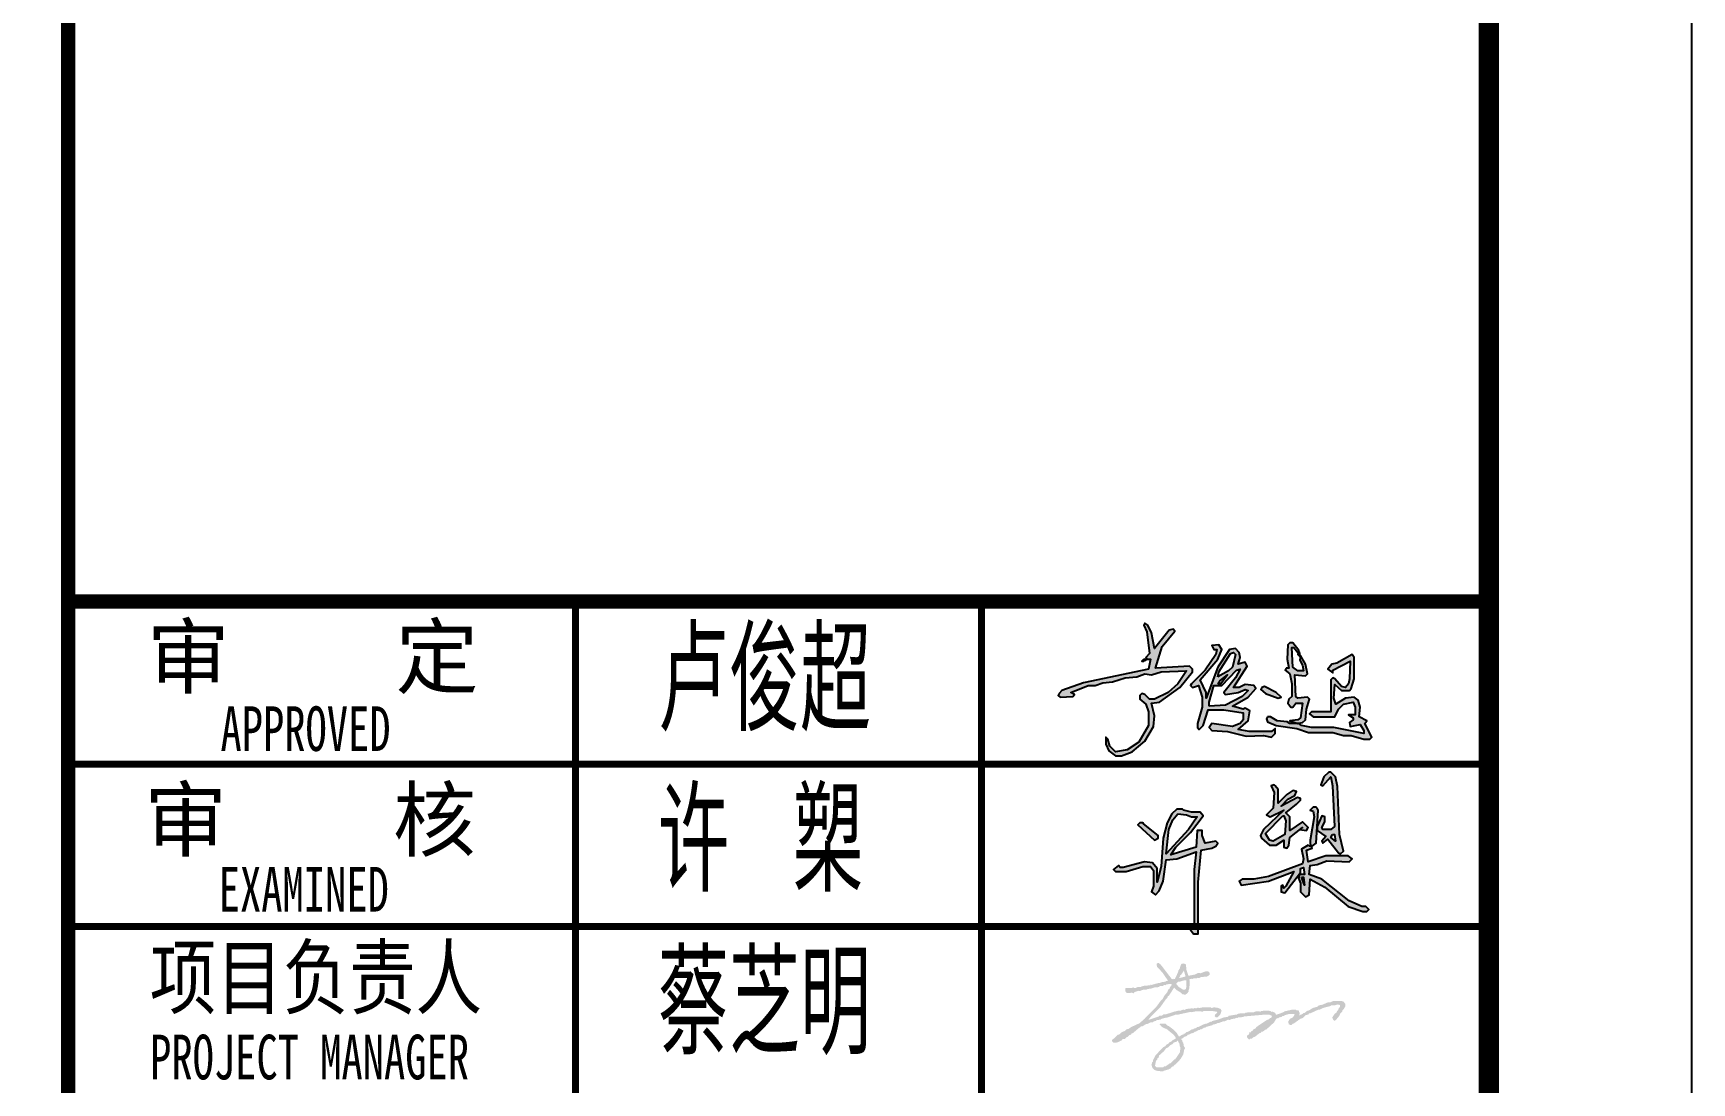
# Model space of a CAD drawing. Extents: x -812054 to 22247, y -644080 to 1003627.
# Drawn here: x -121712 to -117626, y -190255 to -187671 of the extents above; entities that cross this region are included whole.
import ezdxf

# ---------------------------------------------------------------- set-up
doc = ezdxf.new("R2010")
doc.units = 0
doc.header["$LTSCALE"] = 1000
doc.layers.get('0').update_dxf_attribs({"linetype": 'CONTINUOUS'})
doc.layers.get('DEFPOINTS').update_dxf_attribs({"linetype": 'CONTINUOUS'})
for name, color, linetype in [('-TK', 7, 'CONTINUOUS'), ('PUB_DIM', 3, 'CONTINUOUS'), ('图签文字', 4, 'CONTINUOUS')]:
    doc.layers.add(name, color=color, linetype=linetype)
doc.layers.add('图框', color=9, linetype='CONTINUOUS', lineweight=18)
doc.styles.add('_TCH_DIM_T3', font='SIMPLEX', dxfattribs={"width": 0.705882, "bigfont": 'GBCBIG'})
doc.styles.add('建筑图签-1', font='simhei.ttf', dxfattribs={"width": 0.7})
doc.styles.add('建筑图签-2', font='TXT.shx', dxfattribs={"width": 0.5, "bigfont": 'HZTXT.shx'})
doc.dimstyles.new('_TCH_ARCH&&50', dxfattribs={"dimtxt": 157.5, "dimasz": 50, "dimexe": 125, "dimexo": 150, "dimgap": 58.75, "dimtad": 1, "dimdec": 0, "dimzin": 0, "dimdsep": 46, "dimtxsty": '_TCH_DIM_T3', "dimblk": 'ARCHTICK', "dimcen": 0.09, "dimclrt": 7, "dimazin": 0, "dimtfac": 1, "dimtdec": 0, "dimtix": 1, "dimtmove": 2, "dimatfit": 3, "dimldrblk": 'ARCHTICK', "dimfxl": 1, "dimtolj": 1, "dimtzin": 0, "dimarcsym": 0})

# ---------------------------------------------------------------- blocks, each defined once
blk = doc.blocks.new('ljc')
at = {"linetype": 'Continuous'}
h = blk.add_hatch(color=0, dxfattribs=at)
h.paths.add_polyline_path([(2022.8, 1567.7), (2018.8, 1563.7), (2019.8, 1561.7), (2023.8, 1561.7), (2021.8, 1551.7), (1954.8, 1537.7), (1932.8, 1529.7), (1929.8, 1526.7), (1928.8, 1524.7), (1930.8, 1522.7), (1943.8, 1523.7), (1945.8, 1525.7), (1941.8, 1527.7), (1959.8, 1534.7), (1966.8, 1534.7), (1974.8, 1537.7), (1984.8, 1538.7), (1997.8, 1542.7), (2009.8, 1543.7), (2017.8, 1546.7), (2024.8, 1545.7), (2034.8, 1548.7), (2060.8, 1549.7), (2051.8, 1536.7), (2041.8, 1527.7), (2027.8, 1520.7), (2022.8, 1520.7), (2017.8, 1525.7), (2014.8, 1526.7), (2012.8, 1524.7), (2012.8, 1520.7), (2018.8, 1515.7), (2021.8, 1507.7), (2021.8, 1493.7), (2011.8, 1476.7), (1999.8, 1468.7), (1987.8, 1466.7), (1981.8, 1472.7), (1979.8, 1479.7), (1977.8, 1481.7), (1977.8, 1474.7), (1980.8, 1467.7), (1987.8, 1462.7), (1993.8, 1462.7), (2004.8, 1466.7), (2017.8, 1477.7), (2026.8, 1492.7), (2027.8, 1503.7), (2024.8, 1516.7), (2032.8, 1517.7), (2053.8, 1532.7), (2066.8, 1548.7), (2066.8, 1551.7), (2063.8, 1554.7), (2028.8, 1552.7), (2035.8, 1574.7), (2048.8, 1590.7), (2046.8, 1592.7), (2042.8, 1591.7), (2027.8, 1572.7), (2024.8, 1588.7), (2020.8, 1596.7), (2017.8, 1598.7), (2016.8, 1596.7), (2019.8, 1589.7)])
h.paths.add_polyline_path([(2080.8, 1521.7), (2080.8, 1527.7), (2074.8, 1540.7), (2092.8, 1561.7), (2096.8, 1571.7), (2093.8, 1576.7), (2086.8, 1575.7), (2088.8, 1571.7), (2091.8, 1571.7), (2090.8, 1566.7), (2079.8, 1550.7), (2065.8, 1536.7), (2064.8, 1534.7), (2066.8, 1532.7), (2072.8, 1534.7), (2076.8, 1522.7), (2076.8, 1512.7), (2071.8, 1495.7), (2071.8, 1491.7), (2073.8, 1489.7), (2077.8, 1493.7), (2082.8, 1509.7), (2098.8, 1509.7), (2118.8, 1506.7), (2118.8, 1499.7), (2115.8, 1495.7), (2107.8, 1492.7), (2086.8, 1495.7), (2083.8, 1491.7), (2086.8, 1488.7), (2102.8, 1487.7), (2121.8, 1482.7), (2139.8, 1483.7), (2147.8, 1481.7), (2151.8, 1485.7), (2151.8, 1490.7), (2147.8, 1487.7), (2124.8, 1487.7), (2113.8, 1489.7), (2123.8, 1498.7), (2125.8, 1508.7), (2120.8, 1511.7), (2118.8, 1510.7), (2107.8, 1513.7), (2123.8, 1522.7), (2131.8, 1531.7), (2129.8, 1534.7), (2120.8, 1535.7), (2114.8, 1532.7), (2108.8, 1532.7), (2122.8, 1554.7), (2120.8, 1558.7), (2113.8, 1556.7), (2115.8, 1563.7), (2114.8, 1568.7), (2110.8, 1572.7), (2104.8, 1571.7), (2092.8, 1553.7)])
h.paths.add_polyline_path([(2088.8, 1534.7), (2096.8, 1534.7), (2111.8, 1550.7), (2115.8, 1551.7), (2110.8, 1542.7), (2098.8, 1527.7), (2100.8, 1525.7), (2113.8, 1527.7), (2120.8, 1530.7), (2123.8, 1529.7), (2117.8, 1523.7), (2100.8, 1514.7), (2083.8, 1513.7), (2083.8, 1517.7)], flags=16)
h.paths.add_polyline_path([(2092.8, 1536.7), (2094.8, 1539.7), (2102.8, 1545.7), (2095.8, 1536.7)], flags=16)
h.paths.add_polyline_path([(2092.8, 1543.7), (2093.8, 1548.7), (2105.8, 1567.7), (2108.8, 1568.7), (2110.8, 1566.7), (2107.8, 1553.7), (2103.8, 1549.7)], flags=16)
h.paths.add_polyline_path([(2140.8, 1533.7), (2137.8, 1532.7), (2136.8, 1530.7), (2141.8, 1526.7), (2154.8, 1521.7), (2157.8, 1522.7), (2152.8, 1527.7)])
h.paths.add_polyline_path([(2174.8, 1521.7), (2172.8, 1523.7), (2171.8, 1545.7), (2182.8, 1544.7), (2184.8, 1546.7), (2182.8, 1556.7), (2177.8, 1565.7), (2176.8, 1560.7), (2179.8, 1555.7), (2180.8, 1549.7), (2174.8, 1549.7), (2169.8, 1553.7), (2168.8, 1573.7), (2170.8, 1573.7), (2174.8, 1568.7), (2175.8, 1570.7), (2169.8, 1578.7), (2166.8, 1578.7), (2164.8, 1576.7), (2163.8, 1561.7), (2165.8, 1552.7), (2162.8, 1552.7), (2161.8, 1550.7), (2166.8, 1546.7), (2168.8, 1536.7), (2168.8, 1523.7), (2165.8, 1520.7), (2164.8, 1516.7), (2167.8, 1512.7), (2169.8, 1512.7), (2172.8, 1516.7), (2179.8, 1516.7), (2177.8, 1501.7), (2174.8, 1499.7), (2166.8, 1498.7), (2174.8, 1495.7), (2179.8, 1496.7), (2182.8, 1499.7), (2183.8, 1510.7), (2186.8, 1520.7), (2184.8, 1522.7)])
h.paths.add_polyline_path([(2232.8, 1541.7), (2232.8, 1563.7), (2230.8, 1566.7), (2214.8, 1557.7), (2209.8, 1556.7), (2205.8, 1551.7), (2210.8, 1547.7), (2210.8, 1550.7), (2228.8, 1559.7), (2227.8, 1541.7), (2226.8, 1536.7), (2223.8, 1532.7), (2219.8, 1533.7), (2212.8, 1541.7), (2210.8, 1542.7), (2208.8, 1540.7), (2208.8, 1507.7), (2188.8, 1507.7), (2186.8, 1505.7), (2190.8, 1502.7), (2212.8, 1502.7), (2216.8, 1510.7), (2221.8, 1515.7), (2231.8, 1517.7), (2233.8, 1512.7), (2233.8, 1504.7), (2226.8, 1504.7), (2231.8, 1501.7), (2231.8, 1499.7), (2227.8, 1496.7), (2228.8, 1492.7), (2238.8, 1494.7), (2242.8, 1488.7), (2242.8, 1485.7), (2211.8, 1491.7), (2188.8, 1491.7), (2178.8, 1493.7), (2175.8, 1495.7), (2166.8, 1495.7), (2163.8, 1497.7), (2153.8, 1498.7), (2146.8, 1502.7), (2143.8, 1502.7), (2142.8, 1500.7), (2143.8, 1497.7), (2152.8, 1493.7), (2173.8, 1490.7), (2185.8, 1486.7), (2210.8, 1486.7), (2221.8, 1483.7), (2229.8, 1483.7), (2242.8, 1479.7), (2248.8, 1479.7), (2250.8, 1481.7), (2243.8, 1495.7), (2245.8, 1498.7), (2237.8, 1502.7), (2238.8, 1512.7), (2236.8, 1519.7), (2232.8, 1522.7), (2223.8, 1521.7), (2213.8, 1515.7), (2211.8, 1521.7), (2212.8, 1535.7), (2219.8, 1529.7), (2227.8, 1529.7), (2229.8, 1531.7)])
at = {"color": 0, "linetype": 'Continuous'}
for points in [[(1929.8, 1526.7), (1928.8, 1524.7), (1930.8, 1522.7), (1943.8, 1523.7), (1945.8, 1525.7), (1941.8, 1527.7), (1959.8, 1534.7), (1966.8, 1534.7), (1974.8, 1537.7), (1984.8, 1538.7), (1997.8, 1542.7), (2009.8, 1543.7), (2017.8, 1546.7), (2024.8, 1545.7), (2034.8, 1548.7), (2060.8, 1549.7), (2051.8, 1536.7), (2041.8, 1527.7), (2027.8, 1520.7), (2022.8, 1520.7), (2017.8, 1525.7), (2014.8, 1526.7), (2012.8, 1524.7), (2012.8, 1520.7), (2018.8, 1515.7), (2021.8, 1507.7), (2021.8, 1493.7), (2011.8, 1476.7), (1999.8, 1468.7), (1987.8, 1466.7), (1981.8, 1472.7), (1979.8, 1479.7), (1977.8, 1481.7), (1977.8, 1474.7), (1980.8, 1467.7), (1987.8, 1462.7), (1993.8, 1462.7), (2004.8, 1466.7), (2017.8, 1477.7), (2026.8, 1492.7), (2027.8, 1503.7), (2024.8, 1516.7), (2032.8, 1517.7), (2053.8, 1532.7), (2066.8, 1548.7), (2066.8, 1551.7), (2063.8, 1554.7), (2028.8, 1552.7), (2035.8, 1574.7), (2048.8, 1590.7), (2046.8, 1592.7), (2042.8, 1591.7), (2027.8, 1572.7), (2024.8, 1588.7), (2020.8, 1596.7), (2017.8, 1598.7), (2016.8, 1596.7), (2019.8, 1589.7), (2022.8, 1567.7), (2018.8, 1563.7), (2019.8, 1561.7), (2023.8, 1561.7), (2021.8, 1551.7), (1954.8, 1537.7), (1932.8, 1529.7), (1929.8, 1526.7)], [(2065.8, 1536.7), (2064.8, 1534.7), (2066.8, 1532.7), (2072.8, 1534.7), (2076.8, 1522.7), (2076.8, 1512.7), (2071.8, 1495.7), (2071.8, 1491.7), (2073.8, 1489.7), (2077.8, 1493.7), (2082.8, 1509.7), (2098.8, 1509.7), (2118.8, 1506.7), (2118.8, 1499.7), (2115.8, 1495.7), (2107.8, 1492.7), (2086.8, 1495.7), (2083.8, 1491.7), (2086.8, 1488.7), (2102.8, 1487.7), (2121.8, 1482.7), (2139.8, 1483.7), (2147.8, 1481.7), (2151.8, 1485.7), (2151.8, 1490.7), (2147.8, 1487.7), (2124.8, 1487.7), (2113.8, 1489.7), (2123.8, 1498.7), (2125.8, 1508.7), (2120.8, 1511.7), (2118.8, 1510.7), (2107.8, 1513.7), (2123.8, 1522.7), (2131.8, 1531.7), (2129.8, 1534.7), (2120.8, 1535.7), (2114.8, 1532.7), (2108.8, 1532.7), (2122.8, 1554.7), (2120.8, 1558.7), (2113.8, 1556.7), (2115.8, 1563.7), (2114.8, 1568.7), (2110.8, 1572.7), (2104.8, 1571.7), (2092.8, 1553.7), (2080.8, 1521.7), (2080.8, 1527.7), (2074.8, 1540.7), (2092.8, 1561.7), (2096.8, 1571.7), (2093.8, 1576.7), (2086.8, 1575.7), (2088.8, 1571.7), (2091.8, 1571.7), (2090.8, 1566.7), (2079.8, 1550.7), (2065.8, 1536.7)], [(2092.8, 1543.7), (2093.8, 1548.7), (2105.8, 1567.7), (2108.8, 1568.7), (2110.8, 1566.7), (2107.8, 1553.7), (2103.8, 1549.7), (2092.8, 1543.7)], [(2143.8, 1502.7), (2142.8, 1500.7), (2143.8, 1497.7), (2152.8, 1493.7), (2173.8, 1490.7), (2185.8, 1486.7), (2210.8, 1486.7), (2221.8, 1483.7), (2229.8, 1483.7), (2242.8, 1479.7), (2248.8, 1479.7), (2250.8, 1481.7), (2243.8, 1495.7), (2245.8, 1498.7), (2237.8, 1502.7), (2238.8, 1512.7), (2236.8, 1519.7), (2232.8, 1522.7), (2223.8, 1521.7), (2213.8, 1515.7), (2211.8, 1521.7), (2212.8, 1535.7), (2219.8, 1529.7), (2227.8, 1529.7), (2229.8, 1531.7), (2232.8, 1541.7), (2232.8, 1563.7), (2230.8, 1566.7), (2214.8, 1557.7), (2209.8, 1556.7), (2205.8, 1551.7), (2210.8, 1547.7), (2210.8, 1550.7), (2228.8, 1559.7), (2227.8, 1541.7), (2226.8, 1536.7), (2223.8, 1532.7), (2219.8, 1533.7), (2212.8, 1541.7), (2210.8, 1542.7), (2208.8, 1540.7), (2208.8, 1507.7), (2188.8, 1507.7), (2186.8, 1505.7), (2190.8, 1502.7), (2212.8, 1502.7), (2216.8, 1510.7), (2221.8, 1515.7), (2231.8, 1517.7), (2233.8, 1512.7), (2233.8, 1504.7), (2226.8, 1504.7), (2231.8, 1501.7), (2231.8, 1499.7), (2227.8, 1496.7), (2228.8, 1492.7), (2238.8, 1494.7), (2242.8, 1488.7), (2242.8, 1485.7), (2211.8, 1491.7), (2188.8, 1491.7), (2178.8, 1493.7), (2175.8, 1495.7), (2166.8, 1495.7), (2163.8, 1497.7), (2153.8, 1498.7), (2146.8, 1502.7), (2143.8, 1502.7)], [(2162.8, 1552.7), (2161.8, 1550.7), (2166.8, 1546.7), (2168.8, 1536.7), (2168.8, 1523.7), (2165.8, 1520.7), (2164.8, 1516.7), (2167.8, 1512.7), (2169.8, 1512.7), (2172.8, 1516.7), (2179.8, 1516.7), (2177.8, 1501.7), (2174.8, 1499.7), (2166.8, 1498.7), (2174.8, 1495.7), (2179.8, 1496.7), (2182.8, 1499.7), (2183.8, 1510.7), (2186.8, 1520.7), (2184.8, 1522.7), (2174.8, 1521.7), (2172.8, 1523.7), (2171.8, 1545.7), (2182.8, 1544.7), (2184.8, 1546.7), (2182.8, 1556.7), (2177.8, 1565.7), (2176.8, 1560.7), (2179.8, 1555.7), (2180.8, 1549.7), (2174.8, 1549.7), (2169.8, 1553.7), (2168.8, 1573.7), (2170.8, 1573.7), (2174.8, 1568.7), (2175.8, 1570.7), (2169.8, 1578.7), (2166.8, 1578.7), (2164.8, 1576.7), (2163.8, 1561.7), (2165.8, 1552.7), (2162.8, 1552.7)], [(2176.8, 1568.7), (2175.8, 1569.7), (2174.8, 1566.7), (2176.8, 1564.7), (2176.8, 1568.7)], [(2015.8, 1560.7), (2014.8, 1559.7), (2016.8, 1559.7), (2015.8, 1560.7)], [(2016.8, 1561.7), (2015.8, 1560.7), (2018.8, 1560.7), (2016.8, 1561.7)], [(2083.8, 1513.7), (2083.8, 1517.7), (2088.8, 1534.7), (2096.8, 1534.7), (2111.8, 1550.7), (2115.8, 1551.7), (2110.8, 1542.7), (2098.8, 1527.7), (2100.8, 1525.7), (2113.8, 1527.7), (2120.8, 1530.7), (2123.8, 1529.7), (2117.8, 1523.7), (2100.8, 1514.7), (2083.8, 1513.7)], [(2092.8, 1536.7), (2094.8, 1539.7), (2102.8, 1545.7), (2095.8, 1536.7), (2092.8, 1536.7)], [(2137.8, 1532.7), (2136.8, 1530.7), (2141.8, 1526.7), (2154.8, 1521.7), (2157.8, 1522.7), (2152.8, 1527.7), (2140.8, 1533.7), (2137.8, 1532.7)]]:
    blk.add_lwpolyline(points, dxfattribs=at)
blk = doc.blocks.new('A$C6AF37BC7')
h = blk.add_hatch(color=256)
h.paths.add_polyline_path([(660, -48), (672, -48), (678, -96)], flags=16)
h.paths.add_polyline_path([(708, 144), (702, 150), (660, 126), (672, 66), (666, 36), (456, -42), (366, -60), (294, -60), (276, -72), (288, -96), (456, -72), (612, -12), (564, -102), (552, -114), (546, -96), (534, -102), (534, -138), (558, -144), (654, -18), (654, 6), (672, 12), (678, -30), (648, -30), (642, -54), (654, -84), (654, -138), (684, -168), (708, -156), (714, -60), (804, -108), (948, -228), (1038, -258), (1062, -258), (1074, -246), (1056, -228), (1032, -228), (954, -192), (786, -60), (708, -30), (714, 24), (756, 30), (816, 54), (954, 48), (972, 66), (948, 84), (810, 84), (702, 48), (690, 120), (726, 132), (720, 144)])
h.paths.add_polyline_path([(852, 216), (864, 216), (870, 174), (840, 198)], flags=16)
h.paths.add_polyline_path([(-312, 282), (-318, 288), (-336, 288), (-348, 276), (-246, 180), (-222, 192), (-222, 210)], flags=17)
h.paths.add_polyline_path([(546, 330), (552, 330), (564, 300), (558, 216), (486, 174), (462, 180), (438, 222)], flags=16)
h.paths.add_polyline_path([(-102, 342), (-48, 336), (-18, 324), (18, 324), (-36, 246), (-174, 96), (-156, 246), (-132, 306)], flags=16)
h.paths.add_polyline_path([(-66, 366), (-72, 372), (-108, 372), (-138, 342), (-168, 288), (-192, 192), (-204, 18), (-228, -78), (-228, 6), (-258, 42), (-306, 48), (-438, 12), (-456, 12), (-468, 24), (-498, 0), (-486, -12), (-420, -12), (-318, 18), (-270, 18), (-252, -6), (-252, -102), (-264, -138), (-240, -156), (-216, -132), (-192, -72), (-174, 60), (-108, 66), (12, 108), (0, 0), (0, -366), (-18, -342), (-24, -372), (-6, -396), (24, -396), (24, -78), (42, 120), (108, 132), (132, 144), (144, 162), (132, 174), (66, 162), (48, 210), (48, 240), (18, 240), (12, 138), (-144, 90), (-114, 138), (-24, 228), (54, 330), (36, 354), (-18, 354)])
h.paths.add_polyline_path([(756, 378), (750, 384), (732, 384), (714, 366), (732, 360), (738, 324), (714, 180), (714, 156), (726, 144), (750, 162), (762, 366)])
h.paths.add_polyline_path([(498, 516), (492, 522), (474, 516), (492, 474), (486, 378), (444, 336), (468, 324), (552, 366), (426, 246), (408, 210), (414, 192), (462, 150), (504, 150), (552, 180), (552, 138), (570, 132), (582, 150), (588, 198), (666, 258), (648, 246), (690, 240), (702, 258), (666, 294), (588, 240), (588, 324), (564, 348), (630, 402), (654, 426), (654, 438), (636, 444), (534, 390), (576, 432), (618, 456), (630, 480), (606, 486), (570, 462), (516, 408), (516, 492)])
h.paths.add_polyline_path([(846, 594), (840, 600), (828, 600), (798, 570), (780, 522), (792, 516), (840, 570), (852, 516), (864, 264), (840, 246), (792, 246), (786, 258), (804, 294), (804, 324), (786, 330), (756, 264), (756, 240), (810, 204), (786, 174), (792, 162), (822, 186), (888, 102), (900, 96), (918, 114), (894, 216), (882, 510), (870, 570)])
at = {"linetype": 'Continuous'}
for points in [[(498, 516), (492, 522), (474, 516), (492, 474), (486, 378), (444, 336), (468, 324), (552, 366), (426, 246), (408, 210), (414, 192), (462, 150), (504, 150), (552, 180), (552, 138), (570, 132), (582, 150), (588, 198), (666, 258), (648, 246), (690, 240), (702, 258), (666, 294), (588, 240), (588, 324), (564, 348), (630, 402), (654, 426), (654, 438), (636, 444), (534, 390), (576, 432), (618, 456), (630, 480), (606, 486), (570, 462), (516, 408), (516, 492), (498, 516)], [(846, 594), (840, 600), (828, 600), (798, 570), (780, 522), (792, 516), (840, 570), (852, 516), (864, 264), (840, 246), (792, 246), (786, 258), (804, 294), (804, 324), (786, 330), (756, 264), (756, 240), (810, 204), (786, 174), (792, 162), (822, 186), (888, 102), (900, 96), (918, 114), (894, 216), (882, 510), (870, 570), (846, 594)], [(-66, 366), (-72, 372), (-108, 372), (-138, 342), (-168, 288), (-192, 192), (-204, 18), (-228, -78), (-228, 6), (-258, 42), (-306, 48), (-438, 12), (-456, 12), (-468, 24), (-498, 0), (-486, -12), (-420, -12), (-318, 18), (-270, 18), (-252, -6), (-252, -102), (-264, -138), (-240, -156), (-216, -132), (-192, -72), (-174, 60), (-108, 66), (12, 108), (0, 0), (0, -366), (-18, -342), (-24, -372), (-6, -396), (24, -396), (24, -78), (42, 120), (108, 132), (132, 144), (144, 162), (132, 174), (66, 162), (48, 210), (48, 240), (18, 240), (12, 138), (-144, 90), (-114, 138), (-24, 228), (54, 330), (36, 354), (-18, 354), (-66, 366)], [(-102, 342), (-48, 336), (-18, 324), (18, 324), (-36, 246), (-174, 96), (-156, 246), (-132, 306), (-102, 342)], [(546, 330), (552, 330), (564, 300), (558, 216), (486, 174), (462, 180), (438, 222), (546, 330)], [(756, 378), (750, 384), (732, 384), (714, 366), (732, 360), (738, 324), (714, 180), (714, 156), (726, 144), (750, 162), (762, 366), (756, 378)], [(-312, 282), (-318, 288), (-336, 288), (-348, 276), (-246, 180), (-222, 192), (-222, 210), (-312, 282)], [(852, 216), (864, 216), (870, 174), (840, 198), (852, 216)], [(708, 144), (702, 150), (660, 126), (672, 66), (666, 36), (456, -42), (366, -60), (294, -60), (276, -72), (288, -96), (456, -72), (612, -12), (564, -102), (552, -114), (546, -96), (534, -102), (534, -138), (558, -144), (654, -18), (654, 6), (672, 12), (678, -30), (648, -30), (642, -54), (654, -84), (654, -138), (684, -168), (708, -156), (714, -60), (804, -108), (948, -228), (1038, -258), (1062, -258), (1074, -246), (1056, -228), (1032, -228), (954, -192), (786, -60), (708, -30), (714, 24), (756, 30), (816, 54), (954, 48), (972, 66), (948, 84), (810, 84), (702, 48), (690, 120), (726, 132), (720, 144), (708, 144)], [(660, -48), (672, -48), (678, -96), (660, -48)]]:
    blk.add_lwpolyline(points, dxfattribs=at)
blk = doc.blocks.new('A1')
at = {"linetype": 'Continuous'}
h = blk.add_hatch(color=0, dxfattribs=at)
h.dxf.hatch_style = 1
h.paths.add_polyline_path([(81575.1, 12346.6), (81575.1, 12351.4), (81579.9, 12356.2), (81578.3, 12359.4), (81584.7, 12364.2), (81597.5, 12383.4), (81605.5, 12354.6)], flags=16)
h.paths.add_polyline_path([(81560.7, 12316.2), (81560.7, 12321), (81568.7, 12329), (81576.7, 12329), (81597.5, 12335.4), (81608.7, 12335.4), (81610.3, 12305), (81607.1, 12293.8), (81603.9, 12290.6), (81594.3, 12289), (81571.9, 12303.4)], flags=16)
h.paths.add_polyline_path([(81455.1, 11914.6), (81459.9, 11938.6), (81466.3, 11945), (81466.3, 11951.4), (81472.7, 11954.6), (81475.9, 11967.4), (81480.7, 11969), (81490.3, 11980.2), (81496.7, 11983.4), (81511.1, 12002.6), (81519.1, 12004.2), (81531.9, 12017), (81541.5, 12021.8), (81547.9, 12029.8), (81560.7, 12033), (81565.5, 12037.8), (81568.7, 12037.8), (81570.3, 12031.4), (81575.1, 12026.6), (81576.7, 12012.2), (81579.9, 12005.8), (81578.3, 11981.8), (81554.3, 11946.6), (81551.1, 11946.6), (81531.9, 11927.4), (81528.7, 11927.4), (81506.3, 11911.4), (81499.9, 11911.4), (81493.5, 11906.6), (81463.1, 11906.6)], flags=16)
h.paths.add_polyline_path([(81439.1, 11922.6), (81437.5, 11921), (81442.3, 11905), (81453.5, 11893.8), (81469.5, 11889), (81495.1, 11887.4), (81498.3, 11890.6), (81522.3, 11897), (81533.5, 11903.4), (81538.3, 11909.8), (81546.3, 11913), (81554.3, 11922.6), (81557.5, 11921), (81559.1, 11925.8), (81576.7, 11941.8), (81576.7, 11945), (81583.1, 11951.4), (81594.3, 11970.6), (81599.1, 11994.6), (81603.9, 12002.6), (81597.5, 12010.6), (81594.3, 12028.2), (81591.1, 12031.4), (81589.5, 12039.4), (81584.7, 12044.2), (81584.7, 12049), (81589.5, 12049), (81599.1, 12057), (81611.9, 12061.8), (81616.7, 12068.2), (81623.1, 12068.2), (81629.5, 12073), (81647.1, 12077.8), (81650.3, 12082.6), (81655.1, 12082.6), (81669.5, 12090.6), (81675.9, 12090.6), (81677.5, 12093.8), (81685.5, 12095.4), (81695.1, 12101.8), (81701.5, 12101.8), (81707.9, 12106.6), (81736.7, 12114.6), (81739.9, 12117.8), (81755.9, 12121), (81763.9, 12125.8), (81770.3, 12125.8), (81791.1, 12133.8), (81799.1, 12133.8), (81815.1, 12141.8), (81823.1, 12140.2), (81832.7, 12145), (81851.9, 12148.2), (81855.1, 12151.4), (81859.9, 12149.8), (81864.7, 12153), (81887.1, 12154.6), (81893.5, 12157.8), (82002.3, 12167.4), (82019.9, 12165.8), (82027.9, 12162.6), (82031.1, 12157.8), (82027.9, 12151.4), (82021.5, 12149.8), (82015.1, 12143.4), (82005.5, 12140.2), (81955.9, 12106.6), (81949.5, 12098.6), (81939.9, 12093.8), (81933.5, 12085.8), (81930.3, 12085.8), (81927.1, 12079.4), (81920.7, 12079.4), (81917.5, 12076.2), (81920.7, 12073), (81907.9, 12061.8), (81909.5, 12052.2), (81919.1, 12044.2), (81925.5, 12049), (81931.9, 12049), (81939.9, 12055.4), (81946.3, 12057), (81968.7, 12074.6), (81976.7, 12077.8), (81979.9, 12082.6), (81986.3, 12082.6), (81997.5, 12092.2), (82003.9, 12093.8), (82042.3, 12129), (82050.3, 12143.4), (82056.7, 12149.8), (82061.5, 12148.2), (82066.3, 12153), (82080.7, 12156.2), (82082.3, 12159.4), (82088.7, 12159.4), (82095.1, 12164.2), (82117.5, 12170.6), (82143.1, 12170.6), (82139.9, 12161), (82133.5, 12153), (82120.7, 12146.6), (82111.1, 12132.2), (82114.3, 12119.4), (82120.7, 12116.2), (82128.7, 12116.2), (82133.5, 12122.6), (82138.3, 12122.6), (82171.9, 12146.6), (82183.1, 12149.8), (82197.5, 12164.2), (82210.3, 12167.4), (82215.1, 12173.8), (82218.3, 12172.2), (82259.9, 12191.4), (82266.3, 12191.4), (82287.1, 12201), (82319.1, 12209), (82322.3, 12212.2), (82339.9, 12212.2), (82355.9, 12217), (82367.1, 12213.8), (82367.1, 12205.8), (82359.1, 12196.2), (82359.1, 12191.4), (82352.7, 12185), (82349.5, 12177), (82339.9, 12170.6), (82328.7, 12153), (82331.9, 12143.4), (82338.3, 12137), (82344.7, 12138.6), (82362.3, 12159.4), (82367.1, 12170.6), (82378.3, 12183.4), (82378.3, 12186.6), (82384.7, 12193), (82392.7, 12207.4), (82392.7, 12220.2), (82383.1, 12231.4), (82368.7, 12234.6), (82330.3, 12233), (82317.5, 12226.6), (82309.5, 12228.2), (82279.1, 12215.4), (82261.5, 12212.2), (82255.1, 12205.8), (82232.7, 12199.4), (82211.9, 12186.6), (82203.9, 12185), (82192.7, 12175.4), (82187.9, 12175.4), (82183.1, 12170.6), (82163.9, 12162.6), (82168.7, 12172.2), (82162.3, 12188.2), (82152.7, 12188.2), (82147.9, 12191.4), (82131.9, 12191.4), (82095.1, 12183.4), (82083.9, 12177), (82051.9, 12165.8), (82047.1, 12175.4), (82034.3, 12181.8), (82027.9, 12180.2), (82024.7, 12185), (82005.5, 12186.6), (81979.9, 12185), (81975.1, 12181.8), (81959.1, 12183.4), (81947.9, 12181.8), (81943.1, 12178.6), (81914.3, 12178.6), (81904.7, 12175.4), (81901.5, 12177), (81895.1, 12172.2), (81879.1, 12173.8), (81863.1, 12170.6), (81858.3, 12167.4), (81818.3, 12161), (81815.1, 12156.2), (81794.3, 12153), (81768.7, 12143.4), (81736.7, 12135.4), (81731.9, 12130.6), (81728.7, 12132.2), (81709.5, 12122.6), (81699.9, 12121), (81669.5, 12106.6), (81664.7, 12106.6), (81653.5, 12098.6), (81648.7, 12098.6), (81642.3, 12093.8), (81635.9, 12093.8), (81618.3, 12082.6), (81610.3, 12081), (81602.3, 12073), (81597.5, 12073), (81594.3, 12068.2), (81589.5, 12068.2), (81573.5, 12058.6), (81562.3, 12076.2), (81543.1, 12095.4), (81523.9, 12109.8), (81515.9, 12113), (81506.3, 12122.6), (81480.7, 12122.6), (81477.5, 12119.4), (81488.7, 12106.6), (81506.3, 12097), (81511.1, 12097), (81546.3, 12068.2), (81557.5, 12053.8), (81557.5, 12049), (81544.7, 12042.6), (81533.5, 12033), (81527.1, 12031.4), (81520.7, 12023.4), (81512.7, 12020.2), (81504.7, 12010.6), (81496.7, 12007.4), (81458.3, 11967.4), (81445.5, 11943.4), (81445.5, 11937), (81440.7, 11932.2)])
h.paths.add_polyline_path([(81245.5, 12044.2), (81243.9, 12042.6), (81243.9, 12034.6), (81251.9, 12028.2), (81269.5, 12029.8), (81291.9, 12041), (81295.1, 12045.8), (81306.3, 12047.4), (81314.3, 12055.4), (81320.7, 12057), (81327.1, 12065), (81336.7, 12068.2), (81339.9, 12074.6), (81344.7, 12074.6), (81376.7, 12101.8), (81379.9, 12101.8), (81384.7, 12108.2), (81394.3, 12109.8), (81408.7, 12119.4), (81418.3, 12121), (81434.3, 12129), (81443.9, 12129), (81448.7, 12133.8), (81459.9, 12135.4), (81464.7, 12140.2), (81480.7, 12141.8), (81491.9, 12148.2), (81495.1, 12146.6), (81498.3, 12149.8), (81517.5, 12153), (81554.3, 12165.8), (81563.9, 12165.8), (81629.5, 12180.2), (81634.3, 12178.6), (81658.3, 12183.4), (81690.3, 12181.8), (81695.1, 12185), (81736.7, 12185), (81762.3, 12180.2), (81759.1, 12173.8), (81751.1, 12167.4), (81749.5, 12159.4), (81754.3, 12153), (81762.3, 12153), (81776.7, 12167.4), (81783.1, 12185), (81778.3, 12194.6), (81762.3, 12201), (81744.7, 12202.6), (81735.1, 12199.4), (81728.7, 12202.6), (81690.3, 12202.6), (81674.3, 12199.4), (81666.3, 12201), (81658.3, 12197.8), (81650.3, 12199.4), (81643.9, 12196.2), (81637.5, 12197.8), (81610.3, 12194.6), (81600.7, 12189.8), (81594.3, 12191.4), (81581.5, 12186.6), (81560.7, 12185), (81557.5, 12181.8), (81555.9, 12183.4), (81511.1, 12169), (81496.7, 12167.4), (81490.3, 12162.6), (81475.9, 12161), (81474.3, 12157.8), (81421.5, 12140.2), (81434.3, 12156.2), (81480.7, 12202.6), (81506.3, 12239.4), (81515.9, 12249), (81517.5, 12257), (81523.9, 12260.2), (81549.5, 12300.2), (81562.3, 12287.4), (81583.1, 12274.6), (81591.1, 12266.6), (81605.5, 12265), (81615.1, 12273), (81621.5, 12282.6), (81619.9, 12285.8), (81623.1, 12292.2), (81626.3, 12317.8), (81626.3, 12333.8), (81623.1, 12337), (81624.7, 12340.2), (81634.3, 12343.4), (81639.1, 12341.8), (81643.9, 12345), (81659.9, 12345), (81664.7, 12348.2), (81672.7, 12346.6), (81680.7, 12351.4), (81712.7, 12354.6), (81723.9, 12362.6), (81723.9, 12373.8), (81717.5, 12380.2), (81706.3, 12380.2), (81679.1, 12370.6), (81667.9, 12372.2), (81651.9, 12364.2), (81619.9, 12357.8), (81610.3, 12386.6), (81607.1, 12413.8), (81597.5, 12418.6), (81586.3, 12417), (81583.1, 12413.8), (81576.7, 12393), (81570.3, 12383.4), (81568.7, 12375.4), (81552.7, 12341.8), (81547.9, 12343.4), (81544.7, 12340.2), (81536.7, 12343.4), (81483.9, 12412.2), (81474.3, 12420.2), (81467.9, 12420.2), (81463.1, 12417), (81464.7, 12402.6), (81491.9, 12373.8), (81519.1, 12333.8), (81509.5, 12332.2), (81506.3, 12329), (81483.9, 12325.8), (81480.7, 12322.6), (81472.7, 12322.6), (81437.5, 12313), (81432.7, 12314.6), (81431.1, 12311.4), (81397.5, 12308.2), (81384.7, 12303.4), (81370.3, 12303.4), (81360.7, 12298.6), (81351.1, 12298.6), (81346.3, 12301.8), (81343.1, 12298.6), (81312.7, 12298.6), (81309.5, 12295.4), (81309.5, 12281), (81315.9, 12273), (81343.1, 12274.6), (81349.5, 12271.4), (81354.3, 12277.8), (81373.5, 12284.2), (81378.3, 12282.6), (81395.9, 12289), (81411.9, 12289), (81416.7, 12292.2), (81423.1, 12292.2), (81426.3, 12295.4), (81431.1, 12293.8), (81456.7, 12301.8), (81463.1, 12300.2), (81475.9, 12303.4), (81479.1, 12308.2), (81493.5, 12308.2), (81501.5, 12313), (81507.9, 12311.4), (81512.7, 12316.2), (81533.5, 12317.8), (81536.7, 12316.2), (81536.7, 12311.4), (81528.7, 12301.8), (81527.1, 12295.4), (81520.7, 12290.6), (81515.9, 12277.8), (81501.5, 12260.2), (81491.9, 12242.6), (81485.5, 12237.8), (81463.1, 12207.4), (81402.3, 12145), (81378.3, 12124.2), (81336.7, 12105), (81325.5, 12097), (81314.3, 12093.8), (81307.9, 12087.4), (81290.3, 12079.4), (81277.5, 12068.2), (81271.1, 12068.2), (81256.7, 12052.2)])
blk.add_lwpolyline([(0, 59400), (0, 0), (84100, 0), (84100, 59400)], close=True)
at = {"const_width": 100}
blk.add_lwpolyline([(2500, 58400), (2500, 1000), (83100, 1000), (83100, 58400)], close=True, dxfattribs=at)
at = {"layer": '图框'}
for points, const_width in [([(76100, 1000), (76100, 58400)], 70), ([(83100, 14200.3), (76100, 14200.3)], 70), ([(76100, 14200.3), (83100, 14200.3)], 70), ([(78599.5, 7800.3), (78600, 14200.3)], 35), ([(80600, 7800.3), (80600, 14200.3)], 35), ([(80600, 7800.3), (80600, 14200.3)], 35), ([(80600, 7800.3), (80600, 14200.3)], 35), ([(80600, 7800.3), (80600, 14200.3)], 35), ([(76100, 13400.3), (83100, 13400.3)], 35), ([(76100, 12600.3), (83100, 12600.3)], 35)]:
    blk.add_lwpolyline(points, dxfattribs=dict(at, const_width=const_width))
at = {"color": 0, "linetype": 'Continuous', "xscale": 4.799999999813735, "yscale": 4.799999999813735, "zscale": 4.799999999813735}
blk.add_blockref('ljc', (71719.2, 6420.1, -78846105.6), dxfattribs=at)
at = {"xscale": 0.7999999998137355, "yscale": 0.8000000000465661, "zscale": 0.8}
blk.add_blockref('A$C6AF37BC7', (81648.8, 12881.2), dxfattribs=at)
at = {"layer": '图框', "style": '建筑图签-1', "width": 0.7}
for s, p in [('APPROVED ', (76850.6, 13464.7)), ('EXAMINED  ', (76842, 12674.2, -1799)), ('PROJECT MANAGER', (76503.9, 11848, -1799))]:
    blk.add_text(s, height=220, dxfattribs=at).set_placement(p)
at = {"layer": '图签文字', "color": 7, "style": '建筑图签-1'}
for s, p in [('审    定', (76487.7, 13779.2)), ('审    核', (76474.6, 12976.9))]:
    blk.add_text(s, height=300, dxfattribs=at).set_placement(p)
at = {"layer": '图签文字', "color": 0, "style": '建筑图签-2', "width": 0.7}
for s, p in [('卢俊超', (79006.2, 13561.9)), ('许 槊', (79006.2, 12770.9)), ('蔡芝明', (79006.2, 11970.9))]:
    blk.add_text(s, height=500, dxfattribs=at).set_placement(p)
at = {"layer": '图签文字', "color": 7, "style": '建筑图签-1', "width": 0.8}
blk.add_text('项目负责人', height=300, dxfattribs=at).set_placement((76502.5, 12200.7))
blk = doc.blocks.new('_ArchTick')
at = {"color": 0, "linetype": 'ByBlock', "const_width": 0.15}
blk.add_lwpolyline([(-0.5, -0.5), (0.5, 0.5)], dxfattribs=at)
blk = doc.blocks.new('*D1205')
at = {"layer": 'DEFPOINTS', "color": 0, "transparency": 16777216}
for p in [(-122351.1, -187020.8), (-121751.1, -187020.8), (-122351.1, -191770.8)]:
    blk.add_point(p, dxfattribs=at)
at = {"layer": 'PUB_DIM', "color": 0, "lineweight": -2, "transparency": 16777216}
for p, q in [((-122201.1, -187020.8), (-121626.1, -187020.8)), ((-121751.1, -191770.8), (-121751.1, -187020.8)), ((-122201.1, -191770.8), (-121626.1, -191770.8))]:
    blk.add_line(p, q, dxfattribs=at)
at = {"layer": 'PUB_DIM', "color": 0, "lineweight": -2, "transparency": 16777216, "xscale": 50, "yscale": 50, "zscale": 50}
for p, rotation in [((-121751.1, -187020.8), 90), ((-121751.1, -191770.8), 270)]:
    blk.add_blockref('_ArchTick', p, dxfattribs=dict(at, rotation=rotation))
at = {"layer": 'PUB_DIM', "color": 7, "transparency": 16777216, "insert": (-121888.6, -189395.8), "char_height": 157.5, "attachment_point": 5, "rotation": 90, "style": '_TCH_DIM_T3'}
blk.add_mtext('\\A1;4750', dxfattribs=at)

msp = doc.modelspace()

# ---------------------------------------------------------------- block references
at = {"layer": '-TK', "xscale": 0.5, "yscale": 0.5, "zscale": 0.5}
msp.add_blockref('A1', (-159676.1, -196170.18), dxfattribs=at)

# ---------------------------------------------------------------- dimensions: what is measured, and where the dimension line sits
at = {"layer": 'PUB_DIM'}
dim = msp.add_aligned_dim(p1=(-122351.1, -191770.8), p2=(-122351.1, -187020.8), distance=-600, dimstyle='_TCH_ARCH&&50', dxfattribs=at)
dim.commit()
dim.dimension.update_dxf_attribs({"geometry": '*D1205', "text_midpoint": (-121888.6, -189395.8)})

doc.saveas('drawing.dxf')
